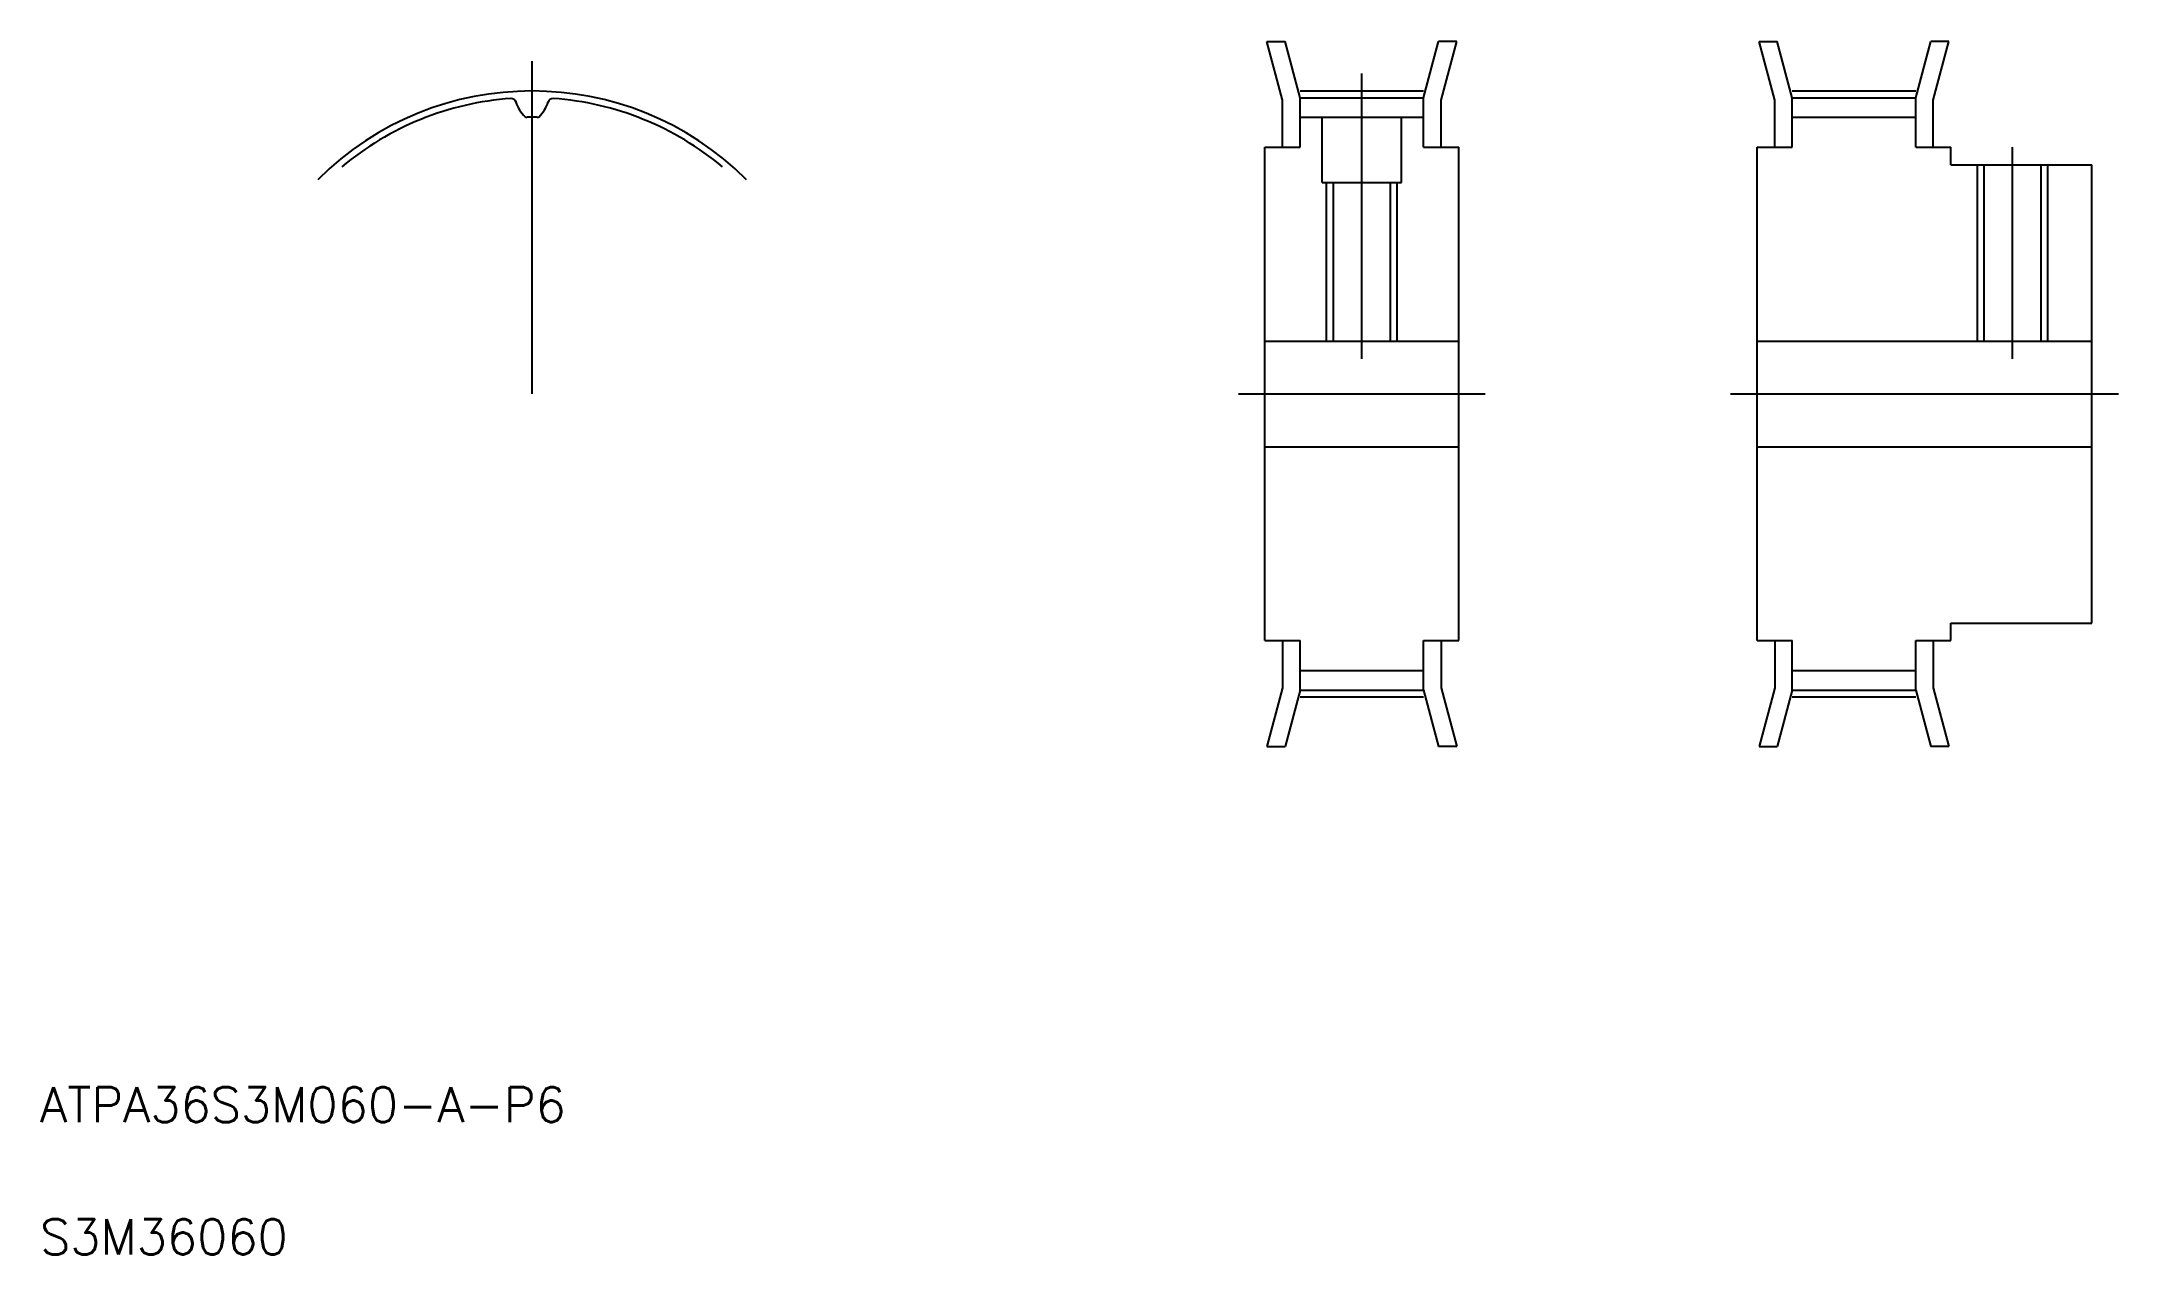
# Model space of a CAD drawing. Extents: x 5 to 123, y 5 to 74.
import ezdxf

# ---------------------------------------------------------------- set-up
doc = ezdxf.new("R2010")
doc.units = 0
doc.linetypes.add('CENTER', pattern=[50.8, 31.75, -6.35, 6.35, -6.35])
doc.linetypes.add('DASHED', pattern=[19.05, 12.7, -6.35])
doc.layers.get('0').update_dxf_attribs({"linetype": 'CONTINUOUS'})
doc.layers.add('CENTER', color=1, linetype='CENTER')
doc.styles.get("Standard").update_dxf_attribs({"font": 'txt', "bigfont": 'BIGFONT'})

msp = doc.modelspace()

# ---------------------------------------------------------------- linework, layer by layer
at = {"color": 7, "linetype": 'CONTINUOUS'}
for p, q in [((75.5, 70.5), (74.61, 73.83)), ((74.61, 73.83), (75.64, 73.83)), ((76.5, 70.64), (75.64, 73.83)), ((83.5, 70.64), (84.35, 73.83)), ((85.39, 73.83), (84.35, 73.83)), ((84.5, 70.5), (85.39, 73.83)), ((103.42, 70.5), (102.53, 73.83)), ((102.53, 73.83), (103.57, 73.83)), ((104.42, 70.64), (103.57, 73.83)), ((111.42, 70.64), (112.28, 73.83)), ((113.31, 73.83), (112.28, 73.83)), ((112.42, 70.5), (113.31, 73.83)), ((75.5, 67.83), (75.5, 70.5)), ((76.5, 70.64), (83.5, 70.64)), ((76.5, 67.83), (76.5, 70.64)), ((76.5, 69.53), (83.5, 69.53)), ((83.5, 67.83), (83.5, 70.64)), ((84.5, 67.83), (84.5, 70.5)), ((103.42, 67.83), (103.42, 70.5)), ((104.42, 70.64), (111.42, 70.64)), ((104.42, 67.83), (104.42, 70.64)), ((104.42, 69.53), (111.42, 69.53)), ((111.42, 67.83), (111.42, 70.64)), ((112.42, 67.83), (112.42, 70.5)), ((74.5, 39.83), (74.5, 67.83)), ((74.5, 67.83), (76.5, 67.83)), ((83.5, 67.83), (85.5, 67.83)), ((85.5, 39.83), (85.5, 67.83)), ((102.42, 39.83), (102.42, 67.83)), ((102.42, 67.83), (104.42, 67.83)), ((111.42, 67.83), (113.42, 67.83)), ((113.42, 66.83), (113.42, 67.83)), ((113.42, 66.83), (121.42, 66.83)), ((121.42, 40.83), (121.42, 66.83)), ((74.5, 56.83), (85.5, 56.83)), ((102.42, 56.83), (121.42, 56.83)), ((121.42, 53.83), (121.42, 53.83)), ((74.5, 50.83), (85.5, 50.83)), ((102.42, 50.83), (121.42, 50.83)), ((121.42, 47.33), (121.42, 47.33)), ((113.42, 40.83), (121.42, 40.83)), ((113.42, 39.83), (113.42, 40.83)), ((74.5, 39.83), (76.5, 39.83)), ((75.5, 39.83), (75.5, 37.15)), ((76.5, 37.02), (76.5, 39.83)), ((83.5, 37.02), (83.5, 39.83)), ((83.5, 39.83), (85.5, 39.83)), ((84.5, 39.83), (84.5, 37.15)), ((102.42, 39.83), (104.42, 39.83)), ((103.42, 39.83), (103.42, 37.15)), ((104.42, 37.02), (104.42, 39.83)), ((111.42, 37.02), (111.42, 39.83)), ((111.42, 39.83), (113.42, 39.83)), ((112.42, 39.83), (112.42, 37.15)), ((76.5, 38.13), (83.5, 38.13)), ((104.42, 38.13), (111.42, 38.13)), ((75.5, 37.15), (74.61, 33.83)), ((76.5, 37.02), (75.64, 33.83)), ((76.5, 37.02), (83.5, 37.02)), ((83.5, 37.02), (84.35, 33.83)), ((84.5, 37.15), (85.39, 33.83)), ((103.42, 37.15), (102.53, 33.83)), ((104.42, 37.02), (103.57, 33.83)), ((104.42, 37.02), (111.42, 37.02)), ((111.42, 37.02), (112.28, 33.83)), ((112.42, 37.15), (113.31, 33.83)), ((74.61, 33.83), (75.64, 33.83)), ((85.39, 33.83), (84.35, 33.83)), ((102.53, 33.83), (103.57, 33.83)), ((113.31, 33.83), (112.28, 33.83))]:
    msp.add_line(p, q, dxfattribs=at)
at = {"color": 3, "linetype": 'DASHED'}
for p, q in [((77.75, 65.83), (77.75, 69.53)), ((82.25, 65.83), (82.25, 69.53)), ((114.92, 56.83), (114.92, 66.83)), ((115.3, 56.83), (115.3, 66.83)), ((118.54, 56.83), (118.54, 66.83)), ((118.92, 56.83), (118.92, 66.83)), ((77.75, 65.83), (82.25, 65.83)), ((78, 56.83), (78, 65.83)), ((78.38, 56.83), (78.38, 65.83)), ((81.62, 56.83), (81.62, 65.83)), ((82, 56.83), (82, 65.83))]:
    msp.add_line(p, q, dxfattribs=at)
at = {"color": 7, "linetype": 'CONTINUOUS'}
for centre, radius, start, end in [((32.92, 53.83), 16.81, 94.0817, 130), ((31.74, 70.31), 0.28, 17.4244, 94.0817), ((33.89, 70.99), 1.98, 197.4244, 226.1437), ((32.63, 69.67), 0.15, 226.1437, 271.0465), ((32.92, 53.83), 15.7, 90, 91.0465), ((32.92, 53.83), 15.7, 88.9535, 90), ((33.21, 69.67), 0.15, 268.9535, 313.8563), ((31.94, 70.99), 1.98, 313.8563, 342.5756), ((34.09, 70.31), 0.28, 85.9183, 162.5756), ((32.92, 53.83), 16.81, 50, 85.9183)]:
    msp.add_arc(centre, radius, start, end, dxfattribs=at)
at = {"layer": 'CENTER', "color": 1, "linetype": 'CENTER'}
for p, q in [((32.92, 53.83), (32.92, 72.71)), ((80, 55.83), (80, 72.02)), ((76.5, 71.02), (83.5, 71.02)), ((104.42, 71.02), (111.42, 71.02)), ((116.92, 55.83), (116.92, 67.83)), ((73, 53.83), (87, 53.83)), ((100.92, 53.83), (122.92, 53.83)), ((76.5, 36.64), (83.5, 36.64)), ((104.42, 36.64), (111.42, 36.64))]:
    msp.add_line(p, q, dxfattribs=at)
msp.add_arc((32.92, 53.83), 17.19, 45, 135, dxfattribs=at)

# ---------------------------------------------------------------- texts
at = {"color": 7, "linetype": 'CONTINUOUS'}
for s, p in [('ATPA36S3M060-A-P6', (5, 12.5)), ('S3M36060', (5, 5))]:
    msp.add_text(s, height=2, dxfattribs=at).set_placement(p)

doc.saveas('drawing.dxf')
